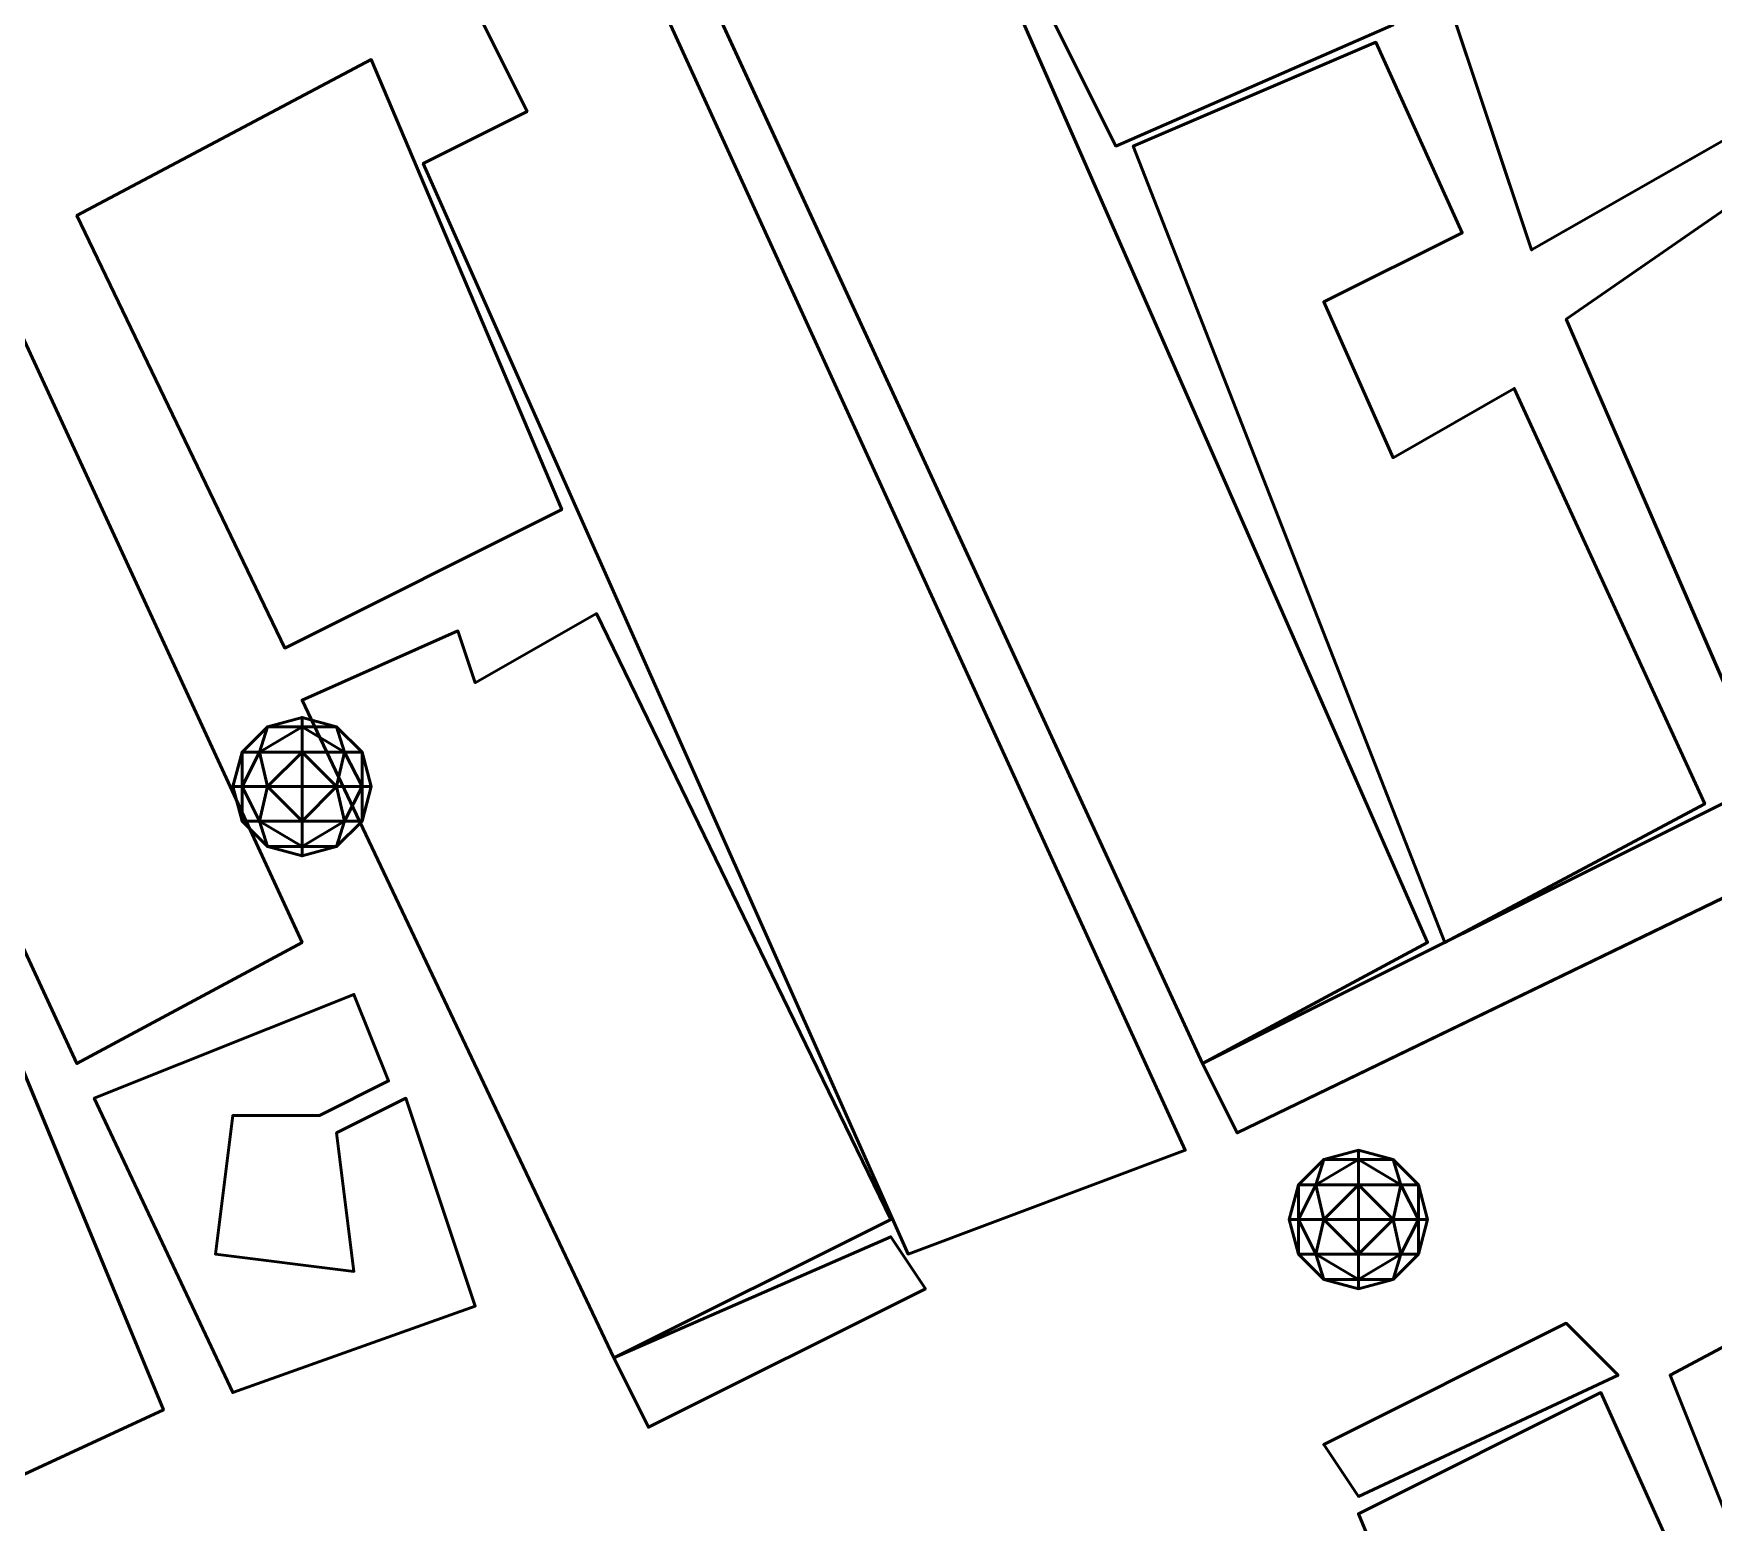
# Model space of a CAD drawing. Header units: metres. Extents: x -246 to 254, y -250 to 250.
# Drawn here: x 48.25 to 96.75, y -75.25 to -32.25 of the extents above; entities that cross this region are included whole.
import ezdxf

# ---------------------------------------------------------------- set-up
doc = ezdxf.new("R2010")
doc.units = ezdxf.units.M
doc.header["$LTSCALE"] = 5.08
doc.layers.add('一般', color=7, linetype='Continuous', lineweight=5)

# ---------------------------------------------------------------- blocks, each defined once
blk = doc.blocks.new('市街地地図 (3D)')
at = {"layer": '一般', "color": 31, "linetype": 'Continuous', "lineweight": 50}
for points, invisible_edges in [([(49, 8, 6), (53, 0, 6), (61, 3.5, 6), (57, 12, 6)], 8), ([(49, 8), (53, 0), (61, 3.5), (57, 12)], 8), ([(40.5, 6, 5.7), (55.5, -26.5, 5.7), (62, -23, 5.7), (47.5, 10, 5.7)], 8), ([(40.5, 6), (55.5, -26.5), (62, -23), (47.5, 10)], 8), ([(62.5, 4.5, 6), (65, -3, 6), (72, 1, 6), (68.5, 8, 6)], 8), ([(62.5, 4.5), (65, -3), (72, 1), (68.5, 8)], 8), ([(39, 6, 5.4), (34.5, 4, 5.4), (36, 1, 5.4), (39, 6, 5.4)], 12), ([(39, 6), (34.5, 4), (36, 1), (39, 6)], 12), ([(36, 1, 5.4), (55, -29, 5.4), (39, 6, 5.4), (36, 1, 5.4)], 13), ([(36, 1), (55, -29), (39, 6), (36, 1)], 13), ([(59, -4.5, 6), (60.5, 3, 6), (53.5, 0, 6), (59, -4.5, 6)], 13), ([(59, -4.5), (60.5, 3), (53.5, 0), (59, -4.5)], 13), ([(59, -4.5, 6), (63, -2.5, 6), (60.5, 3, 6), (59, -4.5, 6)], 12), ([(59, -4.5), (63, -2.5), (60.5, 3), (59, -4.5)], 12), ([(31.5, 2.5, 5.7), (23, -2, 5.7), (29, -14.5, 5.7), (37, -10.5, 5.7)], 8), ([(31.5, 2.5), (23, -2), (29, -14.5), (37, -10.5)], 8), ([(36, 1, 5.4), (33, -0.5, 5.4), (47, -32, 5.4), (36, 1, 5.4)], 12), ([(36, 1), (33, -0.5), (47, -32), (36, 1)], 12), ([(36, 1, 5.4), (47, -32, 5.4), (55, -29, 5.4), (36, 1, 5.4)], 13), ([(36, 1), (47, -32), (55, -29), (36, 1)], 13), ([(61, -9, 6), (59, -4.5, 6), (53.5, 0, 6), (61, -9, 6)], 14), ([(61, -9, 6), (53.5, 0, 6), (62.5, -23, 6), (61, -9, 6)], 13), ([(61, -9), (59, -4.5), (53.5, 0), (61, -9)], 14), ([(61, -9), (53.5, 0), (62.5, -23), (61, -9)], 13), ([(66, -5, 6), (72.5, -20, 6), (80, -17, 6), (72.5, -0.5, 6)], 8), ([(66, -5), (72.5, -20), (80, -17), (72.5, -0.5)], 8), ([(13.5, -6, 4.5), (23, -26.5, 4.5), (29.5, -23, 4.5), (20.5, -3.5, 4.5)], 8), ([(13.5, -6), (23, -26.5), (29.5, -23), (20.5, -3.5)], 8), ([(70, -19, 6), (64.5, -7, 6), (61, -9, 6), (70, -19, 6)], 12), ([(70, -19), (64.5, -7), (61, -9), (70, -19)], 12), ([(62.5, -23, 6), (70, -19, 6), (61, -9, 6), (62.5, -23, 6)], 14), ([(62.5, -23), (70, -19), (61, -9), (62.5, -23)], 14), ([(46.5, -31, 6), (38, -13.5, 6), (34.5, -15.5, 6), (46.5, -31, 6)], 12), ([(46.5, -31), (38, -13.5), (34.5, -15.5), (46.5, -31)], 12), ([(34.5, -15.5, 6), (34, -14, 6), (29.5, -16, 6), (34.5, -15.5, 6)], 12), ([(34.5, -15.5), (34, -14), (29.5, -16), (34.5, -15.5)], 12), ([(34.5, -15.5, 6), (29.5, -16, 6), (38.5, -35, 6), (34.5, -15.5, 6)], 13), ([(34.5, -15.5), (29.5, -16), (38.5, -35), (34.5, -15.5)], 13), ([(34.5, -15.5, 6), (38.5, -35, 6), (46.5, -31, 6), (34.5, -15.5, 6)], 13), ([(34.5, -15.5), (38.5, -35), (46.5, -31), (34.5, -15.5)], 13), ([(19.5, -22, 4.8), (25.5, -36.5, 4.8), (18, -32, 4.8), (19.5, -22, 4.8)], 14), ([(19.5, -22), (25.5, -36.5), (18, -32), (19.5, -22)], 14), ([(23.5, -27.5, 6.1), (31, -24.5, 6.1), (27.5, -28, 6.1), (23.5, -27.5, 6.1)], 14), ([(23.5, -27.5), (31, -24.5), (27.5, -28), (23.5, -27.5)], 14), ([(31, -24.5, 6.1), (30, -28, 6.1), (27.5, -28, 6.1), (31, -24.5, 6.1)], 13), ([(31, -24.5), (30, -28), (27.5, -28), (31, -24.5)], 13), ([(31, -24.5, 6.1), (32, -27, 6.1), (30, -28, 6.1), (31, -24.5, 6.1)], 12), ([(31, -24.5), (32, -27), (30, -28), (31, -24.5)], 12), ([(23.5, -27.5, 6.1), (27.5, -28, 6.1), (27, -32, 6.1), (23.5, -27.5, 6.1)], 13), ([(27, -32, 6.1), (27.5, -36, 6.1), (23.5, -27.5, 6.1), (27, -32, 6.1)], 13), ([(23.5, -27.5), (27.5, -28), (27, -32), (23.5, -27.5)], 13), ([(27, -32), (27.5, -36), (23.5, -27.5), (27, -32)], 13), ([(31, -32.5, 6.1), (30.5, -28.5, 6.1), (32.5, -27.5, 6.1), (31, -32.5, 6.1)], 12), ([(31, -32.5), (30.5, -28.5), (32.5, -27.5), (31, -32.5)], 12), ([(31, -32.5, 6.1), (32.5, -27.5, 6.1), (34.5, -33.5, 6.1), (31, -32.5, 6.1)], 13), ([(31, -32.5), (32.5, -27.5), (34.5, -33.5), (31, -32.5)], 13), ([(69, -35.5, 6), (71, -40.5, 6), (78.5, -37, 6), (76.5, -31.5, 6)], 8), ([(69, -35.5), (71, -40.5), (78.5, -37), (76.5, -31.5)], 8), ([(25.5, -36.5, 4.8), (19, -39.5, 4.8), (18, -32, 4.8), (25.5, -36.5, 4.8)], 14), ([(25.5, -36.5), (19, -39.5), (18, -32), (25.5, -36.5)], 14), ([(27, -32, 6.1), (31, -32.5, 6.1), (27.5, -36, 6.1), (27, -32, 6.1)], 14), ([(27, -32), (31, -32.5), (27.5, -36), (27, -32)], 14), ([(31, -32.5, 6.1), (34.5, -33.5, 6.1), (27.5, -36, 6.1), (31, -32.5, 6.1)], 13), ([(31, -32.5), (34.5, -33.5), (27.5, -36), (31, -32.5)], 13), ([(60, -39.5, 6), (68.5, -60, 6), (76, -56, 6), (67, -36, 6)], 8), ([(60, -39.5), (68.5, -60), (76, -56), (67, -36)], 8)]:
    blk.add_3dface(points, dxfattribs=dict(at, invisible_edges=invisible_edges))
for points in [[(62, -23), (62, -23, 5.7), (47.5, 10, 5.7), (47.5, 10)], [(49, 8), (49, 8, 6), (53, 0, 6), (53, 0)], [(72, 1), (72, 1, 6), (68.5, 8, 6), (68.5, 8)], [(39, 6), (39, 6, 5.4), (55, -29, 5.4), (55, -29)], [(40.5, 6), (40.5, 6, 5.7), (55.5, -26.5, 5.7), (55.5, -26.5)], [(62.5, 4.5), (62.5, 4.5, 6), (65, -3, 6), (65, -3)], [(36, 1), (36, 1, 5.4), (34.5, 4, 5.4), (34.5, 4)], [(53, 0), (53, 0, 6), (61, 3.5, 6), (61, 3.5)], [(60.5, 3), (60.5, 3, 6), (53.5, 0, 6), (53.5, 0)], [(63, -2.5), (63, -2.5, 6), (60.5, 3, 6), (60.5, 3)], [(31.5, 2.5), (31.5, 2.5, 5.7), (23, -2, 5.7), (23, -2)], [(37, -10.5), (37, -10.5, 5.7), (31.5, 2.5, 5.7), (31.5, 2.5)], [(33, -0.5), (33, -0.5, 5.4), (36, 1, 5.4), (36, 1)], [(65, -3), (65, -3, 6), (72, 1, 6), (72, 1)], [(53.5, 0), (53.5, 0, 6), (62.5, -23, 6), (62.5, -23)], [(47, -32), (47, -32, 5.4), (33, -0.5, 5.4), (33, -0.5)], [(72.5, -0.5), (72.5, -0.5, 6), (66, -5, 6), (66, -5)], [(23, -2), (23, -2, 5.7), (29, -14.5, 5.7), (29, -14.5)], [(59, -4.5), (59, -4.5, 6), (63, -2.5, 6), (63, -2.5)], [(29.5, -23), (29.5, -23, 4.5), (20.5, -3.5, 4.5), (20.5, -3.5)], [(61, -9), (61, -9, 6), (59, -4.5, 6), (59, -4.5)], [(66, -5), (66, -5, 6), (72.5, -20, 6), (72.5, -20)], [(13.5, -6), (13.5, -6, 4.5), (23, -26.5, 4.5), (23, -26.5)], [(64.5, -7), (64.5, -7, 6), (61, -9, 6), (61, -9)], [(70, -19), (70, -19, 6), (64.5, -7, 6), (64.5, -7)], [(29, -14.5), (29, -14.5, 5.7), (37, -10.5, 5.7), (37, -10.5)], [(38, -13.5), (38, -13.5, 6), (34.5, -15.5, 6), (34.5, -15.5)], [(46.5, -31), (46.5, -31, 6), (38, -13.5, 6), (38, -13.5)], [(34, -14), (34, -14, 6), (29.5, -16, 6), (29.5, -16)], [(34.5, -15.5), (34.5, -15.5, 6), (34, -14, 6), (34, -14)], [(29.5, -16), (29.5, -16, 6), (38.5, -35, 6), (38.5, -35)], [(62.5, -23), (62.5, -23, 6), (70, -19, 6), (70, -19)], [(25.5, -36.5), (25.5, -36.5, 4.8), (19.5, -22, 4.8), (19.5, -22)], [(23, -26.5), (23, -26.5, 4.5), (29.5, -23, 4.5), (29.5, -23)], [(55.5, -26.5), (55.5, -26.5, 5.7), (62, -23, 5.7), (62, -23)], [(31, -24.5), (31, -24.5, 6.1), (23.5, -27.5, 6.1), (23.5, -27.5)], [(32, -27), (32, -27, 6.1), (31, -24.5, 6.1), (31, -24.5)], [(30, -28), (30, -28, 6.1), (32, -27, 6.1), (32, -27)], [(23.5, -27.5), (23.5, -27.5, 6.1), (27.5, -36, 6.1), (27.5, -36)], [(32.5, -27.5), (32.5, -27.5, 6.1), (30.5, -28.5, 6.1), (30.5, -28.5)], [(34.5, -33.5), (34.5, -33.5, 6.1), (32.5, -27.5, 6.1), (32.5, -27.5)], [(27, -32), (27, -32, 6.1), (27.5, -28, 6.1), (27.5, -28)], [(27.5, -28), (27.5, -28, 6.1), (30, -28, 6.1), (30, -28)], [(30.5, -28.5), (30.5, -28.5, 6.1), (31, -32.5, 6.1), (31, -32.5)], [(55, -29), (55, -29, 5.4), (47, -32, 5.4), (47, -32)], [(38.5, -35), (38.5, -35, 6), (46.5, -31, 6), (46.5, -31)], [(76.5, -31.5), (76.5, -31.5, 6), (69, -35.5, 6), (69, -35.5)], [(31, -32.5), (31, -32.5, 6.1), (27, -32, 6.1), (27, -32)], [(27.5, -36), (27.5, -36, 6.1), (34.5, -33.5, 6.1), (34.5, -33.5)], [(69, -35.5), (69, -35.5, 6), (71, -40.5, 6), (71, -40.5)], [(67, -36), (67, -36, 6), (60, -39.5, 6), (60, -39.5)], [(76, -56), (76, -56, 6), (67, -36, 6), (67, -36)], [(19, -39.5), (19, -39.5, 4.8), (25.5, -36.5, 4.8), (25.5, -36.5)], [(60, -39.5), (60, -39.5, 6), (68.5, -60, 6), (68.5, -60)]]:
    blk.add_3dface(points, dxfattribs=at)
blk = doc.blocks.new('アーケイド (3D)')
at = {"layer": '一般', "color": 31, "linetype": 'Continuous', "lineweight": 50}
for points in [[(70.5, -19), (70.5, -19, 0.5), (55.5, -26.5, 0.5), (55.5, -26.5)], [(56.5, -28.5), (56.5, -28.5, 0.5), (72, -21, 0.5), (72, -21)], [(55.5, -26.5), (55.5, -26.5, 0.5), (56.5, -28.5, 0.5), (56.5, -28.5)], [(46.5, -31.5), (46.5, -31.5, 0.5), (38.5, -35, 0.5), (38.5, -35)], [(47.5, -33), (47.5, -33, 0.5), (46.5, -31.5, 0.5), (46.5, -31.5)], [(39.5, -37), (39.5, -37, 0.5), (47.5, -33, 0.5), (47.5, -33)], [(66, -34), (66, -34, 0.5), (59, -37.5, 0.5), (59, -37.5)], [(67.5, -35.5), (67.5, -35.5, 0.5), (66, -34, 0.5), (66, -34)], [(38.5, -35), (38.5, -35, 0.5), (39.5, -37, 0.5), (39.5, -37)], [(60, -39), (60, -39, 0.5), (67.5, -35.5, 0.5), (67.5, -35.5)], [(59, -37.5), (59, -37.5, 0.5), (60, -39, 0.5), (60, -39)]]:
    blk.add_3dface(points, dxfattribs=at)
at = {"layer": '一般', "color": 31, "linetype": 'Continuous', "lineweight": 50, "invisible_edges": 8}
for points in [[(55.5, -26.5, 0.5), (56.5, -28.5, 0.5), (72, -21, 0.5), (70.5, -19, 0.5)], [(55.5, -26.5), (56.5, -28.5), (72, -21), (70.5, -19)], [(38.5, -35, 0.5), (39.5, -37, 0.5), (47.5, -33, 0.5), (46.5, -31.5, 0.5)], [(38.5, -35), (39.5, -37), (47.5, -33), (46.5, -31.5)], [(59, -37.5, 0.5), (60, -39, 0.5), (67.5, -35.5, 0.5), (66, -34, 0.5)], [(59, -37.5), (60, -39), (67.5, -35.5), (66, -34)]]:
    blk.add_3dface(points, dxfattribs=at)
at = {"layer": '一般', "color": 1}
blk.add_blockref('市街地地図 (3D)', (0, 0), dxfattribs=at)
blk = doc.blocks.new('NW4 (3D)')
at = {"layer": '一般', "color": 7, "linetype": 'Continuous', "lineweight": 50}
for points in [[(28.275, -17.5, -1.225), (27.768, -17.5), (28.5, -16.768)], [(27.768, -17.5), (28.275, -17.5, 1.225), (28.5, -16.768)], [(29.5, -17.5, -1.732), (28.275, -17.5, -1.225), (29.5, -16.768, -1)], [(29.5, -16.768, -1), (28.275, -17.5, -1.225), (28.5, -16.768)], [(28.5, -16.768), (28.275, -17.5, 1.225), (29.5, -16.768, 1)], [(28.275, -17.5, 1.225), (29.5, -17.5, 1.732), (29.5, -16.768, 1)], [(29.5, -16.768, -1), (28.5, -16.768), (29.5, -16.5)], [(28.5, -16.768), (29.5, -16.768, 1), (29.5, -16.5)], [(29.5, -16.768, 1), (30.5, -16.768), (29.5, -16.5)], [(30.5, -16.768), (29.5, -16.768, -1), (29.5, -16.5)], [(29.5, -17.5, 1.732), (30.725, -17.5, 1.225), (29.5, -16.768, 1)], [(29.5, -16.768, 1), (30.725, -17.5, 1.225), (30.5, -16.768)], [(30.5, -16.768), (30.725, -17.5, -1.225), (29.5, -16.768, -1)], [(30.725, -17.5, -1.225), (29.5, -17.5, -1.732), (29.5, -16.768, -1)], [(30.725, -17.5, 1.225), (31.232, -17.5), (30.5, -16.768)], [(31.232, -17.5), (30.725, -17.5, -1.225), (30.5, -16.768)], [(27.768, -18.5, -1), (27.5, -18.5), (27.768, -17.5)], [(27.5, -18.5), (27.768, -18.5, 1), (27.768, -17.5)], [(28.5, -18.5, -1.732), (27.768, -18.5, -1), (28.275, -17.5, -1.225)], [(28.275, -17.5, -1.225), (27.768, -18.5, -1), (27.768, -17.5)], [(27.768, -17.5), (27.768, -18.5, 1), (28.275, -17.5, 1.225)], [(27.768, -18.5, 1), (28.5, -18.5, 1.732), (28.275, -17.5, 1.225)], [(29.5, -17.5, -1.732), (28.5, -18.5, -1.732), (28.275, -17.5, -1.225)], [(28.275, -17.5, 1.225), (28.5, -18.5, 1.732), (29.5, -17.5, 1.732)], [(29.5, -18.5, -2), (28.5, -18.5, -1.732), (29.5, -17.5, -1.732)], [(28.5, -18.5, 1.732), (29.5, -18.5, 2), (29.5, -17.5, 1.732)], [(29.5, -18.5, 2), (30.5, -18.5, 1.732), (29.5, -17.5, 1.732)], [(29.5, -17.5, 1.732), (30.5, -18.5, 1.732), (30.725, -17.5, 1.225)], [(30.725, -17.5, -1.225), (30.5, -18.5, -1.732), (29.5, -17.5, -1.732)], [(30.5, -18.5, -1.732), (29.5, -18.5, -2), (29.5, -17.5, -1.732)], [(30.5, -18.5, 1.732), (31.232, -18.5, 1), (30.725, -17.5, 1.225)], [(31.232, -18.5, -1), (30.5, -18.5, -1.732), (30.725, -17.5, -1.225)], [(30.725, -17.5, 1.225), (31.232, -18.5, 1), (31.232, -17.5)], [(31.232, -17.5), (31.232, -18.5, -1), (30.725, -17.5, -1.225)], [(31.232, -18.5, 1), (31.5, -18.5), (31.232, -17.5)], [(31.5, -18.5), (31.232, -18.5, -1), (31.232, -17.5)], [(27.768, -18.5, -1), (27.768, -19.5), (27.5, -18.5)], [(27.5, -18.5), (27.768, -19.5), (27.768, -18.5, 1)], [(28.5, -18.5, -1.732), (28.275, -19.5, -1.225), (27.768, -18.5, -1)], [(28.275, -19.5, -1.225), (27.768, -19.5), (27.768, -18.5, -1)], [(27.768, -19.5), (28.275, -19.5, 1.225), (27.768, -18.5, 1)], [(27.768, -18.5, 1), (28.275, -19.5, 1.225), (28.5, -18.5, 1.732)], [(29.5, -19.5, -1.732), (28.275, -19.5, -1.225), (28.5, -18.5, -1.732)], [(28.275, -19.5, 1.225), (29.5, -19.5, 1.732), (28.5, -18.5, 1.732)], [(29.5, -18.5, -2), (29.5, -19.5, -1.732), (28.5, -18.5, -1.732)], [(28.5, -18.5, 1.732), (29.5, -19.5, 1.732), (29.5, -18.5, 2)], [(29.5, -18.5, 2), (29.5, -19.5, 1.732), (30.5, -18.5, 1.732)], [(29.5, -19.5, 1.732), (30.725, -19.5, 1.225), (30.5, -18.5, 1.732)], [(30.725, -19.5, -1.225), (29.5, -19.5, -1.732), (30.5, -18.5, -1.732)], [(30.5, -18.5, -1.732), (29.5, -19.5, -1.732), (29.5, -18.5, -2)], [(30.5, -18.5, 1.732), (30.725, -19.5, 1.225), (31.232, -18.5, 1)], [(31.232, -18.5, -1), (30.725, -19.5, -1.225), (30.5, -18.5, -1.732)], [(30.725, -19.5, 1.225), (31.232, -19.5), (31.232, -18.5, 1)], [(31.232, -19.5), (30.725, -19.5, -1.225), (31.232, -18.5, -1)], [(31.232, -18.5, 1), (31.232, -19.5), (31.5, -18.5)], [(31.5, -18.5), (31.232, -19.5), (31.232, -18.5, -1)], [(28.275, -19.5, -1.225), (28.5, -20.232), (27.768, -19.5)], [(27.768, -19.5), (28.5, -20.232), (28.275, -19.5, 1.225)], [(29.5, -19.5, -1.732), (29.5, -20.232, -1), (28.275, -19.5, -1.225)], [(29.5, -20.232, -1), (28.5, -20.232), (28.275, -19.5, -1.225)], [(28.5, -20.232), (29.5, -20.232, 1), (28.275, -19.5, 1.225)], [(28.275, -19.5, 1.225), (29.5, -20.232, 1), (29.5, -19.5, 1.732)], [(29.5, -19.5, 1.732), (29.5, -20.232, 1), (30.725, -19.5, 1.225)], [(29.5, -20.232, 1), (30.5, -20.232), (30.725, -19.5, 1.225)], [(30.5, -20.232), (29.5, -20.232, -1), (30.725, -19.5, -1.225)], [(30.725, -19.5, -1.225), (29.5, -20.232, -1), (29.5, -19.5, -1.732)], [(30.725, -19.5, 1.225), (30.5, -20.232), (31.232, -19.5)], [(31.232, -19.5), (30.5, -20.232), (30.725, -19.5, -1.225)], [(29.5, -20.232, -1), (29.5, -20.5), (28.5, -20.232)], [(28.5, -20.232), (29.5, -20.5), (29.5, -20.232, 1)], [(29.5, -20.232, 1), (29.5, -20.5), (30.5, -20.232)], [(30.5, -20.232), (29.5, -20.5), (29.5, -20.232, -1)], [(60, -29.268, -1), (59, -29.268), (60, -29)], [(59, -29.268), (60, -29.268, 1), (60, -29)], [(60, -29.268, 1), (61, -29.268), (60, -29)], [(61, -29.268), (60, -29.268, -1), (60, -29)], [(58.775, -30, -1.225), (58.268, -30), (59, -29.268)], [(58.268, -30), (58.775, -30, 1.225), (59, -29.268)], [(60, -30, -1.732), (58.775, -30, -1.225), (60, -29.268, -1)], [(60, -29.268, -1), (58.775, -30, -1.225), (59, -29.268)], [(59, -29.268), (58.775, -30, 1.225), (60, -29.268, 1)], [(58.775, -30, 1.225), (60, -30, 1.732), (60, -29.268, 1)], [(60, -30, 1.732), (61.225, -30, 1.225), (60, -29.268, 1)], [(60, -29.268, 1), (61.225, -30, 1.225), (61, -29.268)], [(61, -29.268), (61.225, -30, -1.225), (60, -29.268, -1)], [(61.225, -30, -1.225), (60, -30, -1.732), (60, -29.268, -1)], [(61.225, -30, 1.225), (61.732, -30), (61, -29.268)], [(61.732, -30), (61.225, -30, -1.225), (61, -29.268)], [(58.268, -31, -1), (58, -31), (58.268, -30)], [(58, -31), (58.268, -31, 1), (58.268, -30)], [(59, -31, -1.732), (58.268, -31, -1), (58.775, -30, -1.225)], [(58.775, -30, -1.225), (58.268, -31, -1), (58.268, -30)], [(58.268, -30), (58.268, -31, 1), (58.775, -30, 1.225)], [(58.268, -31, 1), (59, -31, 1.732), (58.775, -30, 1.225)], [(60, -30, -1.732), (59, -31, -1.732), (58.775, -30, -1.225)], [(58.775, -30, 1.225), (59, -31, 1.732), (60, -30, 1.732)], [(60, -31, -2), (59, -31, -1.732), (60, -30, -1.732)], [(59, -31, 1.732), (60, -31, 2), (60, -30, 1.732)], [(60, -31, 2), (61, -31, 1.732), (60, -30, 1.732)], [(60, -30, 1.732), (61, -31, 1.732), (61.225, -30, 1.225)], [(61.225, -30, -1.225), (61, -31, -1.732), (60, -30, -1.732)], [(61, -31, -1.732), (60, -31, -2), (60, -30, -1.732)], [(61, -31, 1.732), (61.732, -31, 1), (61.225, -30, 1.225)], [(61.732, -31, -1), (61, -31, -1.732), (61.225, -30, -1.225)], [(61.225, -30, 1.225), (61.732, -31, 1), (61.732, -30)], [(61.732, -30), (61.732, -31, -1), (61.225, -30, -1.225)], [(61.732, -31, 1), (62, -31), (61.732, -30)], [(62, -31), (61.732, -31, -1), (61.732, -30)], [(58.268, -31, -1), (58.268, -32), (58, -31)], [(58, -31), (58.268, -32), (58.268, -31, 1)], [(59, -31, -1.732), (58.775, -32, -1.225), (58.268, -31, -1)], [(58.775, -32, -1.225), (58.268, -32), (58.268, -31, -1)], [(58.268, -32), (58.775, -32, 1.225), (58.268, -31, 1)], [(58.268, -31, 1), (58.775, -32, 1.225), (59, -31, 1.732)], [(60, -32, -1.732), (58.775, -32, -1.225), (59, -31, -1.732)], [(58.775, -32, 1.225), (60, -32, 1.732), (59, -31, 1.732)], [(60, -31, -2), (60, -32, -1.732), (59, -31, -1.732)], [(59, -31, 1.732), (60, -32, 1.732), (60, -31, 2)], [(60, -31, 2), (60, -32, 1.732), (61, -31, 1.732)], [(60, -32, 1.732), (61.225, -32, 1.225), (61, -31, 1.732)], [(61.225, -32, -1.225), (60, -32, -1.732), (61, -31, -1.732)], [(61, -31, -1.732), (60, -32, -1.732), (60, -31, -2)], [(61, -31, 1.732), (61.225, -32, 1.225), (61.732, -31, 1)], [(61.732, -31, -1), (61.225, -32, -1.225), (61, -31, -1.732)], [(61.225, -32, 1.225), (61.732, -32), (61.732, -31, 1)], [(61.732, -32), (61.225, -32, -1.225), (61.732, -31, -1)], [(61.732, -31, 1), (61.732, -32), (62, -31)], [(62, -31), (61.732, -32), (61.732, -31, -1)], [(58.775, -32, -1.225), (59, -32.732), (58.268, -32)], [(58.268, -32), (59, -32.732), (58.775, -32, 1.225)], [(60, -32, -1.732), (60, -32.732, -1), (58.775, -32, -1.225)], [(60, -32.732, -1), (59, -32.732), (58.775, -32, -1.225)], [(59, -32.732), (60, -32.732, 1), (58.775, -32, 1.225)], [(58.775, -32, 1.225), (60, -32.732, 1), (60, -32, 1.732)], [(60, -32, 1.732), (60, -32.732, 1), (61.225, -32, 1.225)], [(60, -32.732, 1), (61, -32.732), (61.225, -32, 1.225)], [(61, -32.732), (60, -32.732, -1), (61.225, -32, -1.225)], [(61.225, -32, -1.225), (60, -32.732, -1), (60, -32, -1.732)], [(61.225, -32, 1.225), (61, -32.732), (61.732, -32)], [(61.732, -32), (61, -32.732), (61.225, -32, -1.225)], [(60, -32.732, -1), (60, -33), (59, -32.732)], [(59, -32.732), (60, -33), (60, -32.732, 1)], [(60, -32.732, 1), (60, -33), (61, -32.732)], [(61, -32.732), (60, -33), (60, -32.732, -1)]]:
    blk.add_3dface(points, dxfattribs=at)
blk = doc.blocks.new('敷地 (3D)')
at = {"layer": '一般', "color": 19, "linetype": 'Continuous', "lineweight": 50}
for points in [[(-272.5, 285.5, 0.1), (227.5, 285.5, 0.1), (227.5, -214.5, 0.1), (-272.5, -214.5, 0.1)], [(-272.5, 285.5), (227.5, 285.5), (227.5, -214.5), (-272.5, -214.5)]]:
    blk.add_3dface(points, dxfattribs=at)
blk = doc.blocks.new('高層建築・集合住宅 (3D)')
at = {"layer": '一般', "color": 7}
for name, p in [('敷地 (3D)', (0, 0)), ('アーケイド (3D)', (0, 0, 2.4)), ('市街地地図 (3D)', (0, 0)), ('NW4 (3D)', (0, 0, 2))]:
    blk.add_blockref(name, p, dxfattribs=at)
at = {"layer": '一般', "color": 1}
for name, p in [('アーケイド (3D)', (0, 0, 2.4)), ('市街地地図 (3D)', (0, 0)), ('アーケイド (3D)', (0, 0, 2.4)), ('市街地地図 (3D)', (0, 0))]:
    blk.add_blockref(name, p, dxfattribs=at)
at = {"layer": '一般', "color": 31}
for name, p in [('アーケイド (3D)', (0, 0, 2.4)), ('市街地地図 (3D)', (0, 0))]:
    blk.add_blockref(name, p, dxfattribs=at)

msp = doc.modelspace()

# ---------------------------------------------------------------- block references
at = {"layer": '一般', "color": 7}
for name, p in [('高層建築・集合住宅 (3D)', (26.5, -35.5)), ('アーケイド (3D)', (26.5, -35.5, 2.4)), ('市街地地図 (3D)', (26.5, -35.5))]:
    msp.add_blockref(name, p, dxfattribs=at)

doc.saveas('drawing.dxf')
